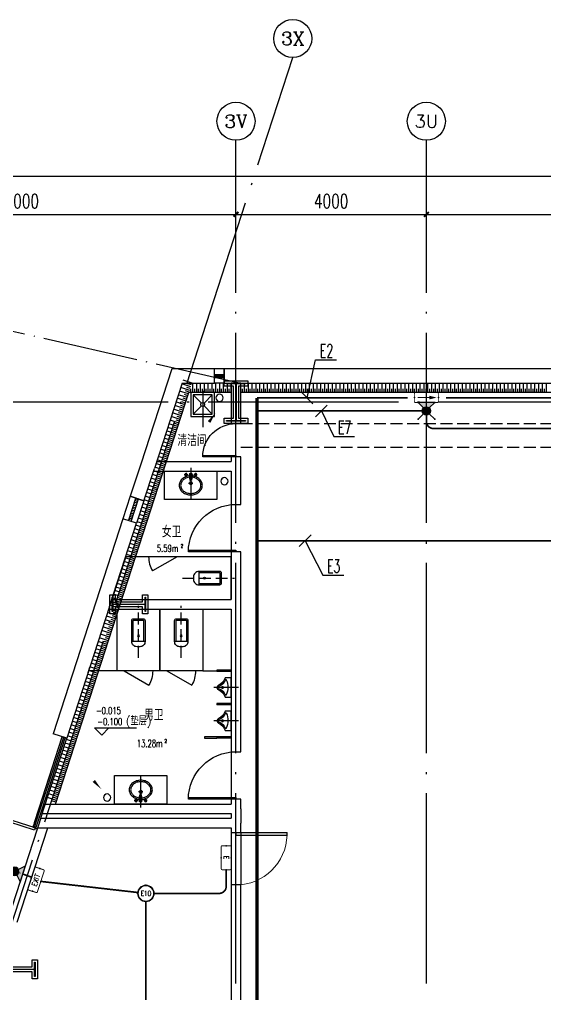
# Model space of a CAD drawing. Extents: x -1396510 to 1250330, y -1892470 to 1623980.
# Drawn here: x 348817 to 359849, y -1300507 to -1280030 of the extents above; entities that cross this region are included whole.
import ezdxf
from ezdxf.enums import TextEntityAlignment as Align

# ---------------------------------------------------------------- set-up
doc = ezdxf.new("R2010")
doc.units = 0
doc.header["$LTSCALE"] = 1000
doc.header["$MEASUREMENT"] = 0
for name, pattern in [('10平面$1$DOTE', [2.42, 2, -0.2, 0.02, -0.2]), ('DASH', [0.35, 0.25, -0.1]), ('DOTE', [2.42, 2, -0.2, 0.02, -0.2])]:
    doc.linetypes.add(name, pattern=pattern)
doc.layers.get('Defpoints').update_dxf_attribs({"color": 210})
for name, color, linetype in [('10平面$1$A-AXIS-DOTE', 14, '10平面$1$DOTE'), ('99平面图例外参$0$A-HATCH-2', 251, 'Continuous'), ('A-AXIS-D', 1, 'Continuous'), ('A-AXIS-DOTE', 14, 'DOTE'), ('A-HATCH-2', 251, 'Continuous'), ('A-LIN-V', 9, 'Continuous'), ('A-WC', 223, 'Continuous'), ('A-WINDOW', 140, 'Continuous'), ('A-彩色打印层', 12, 'Continuous'), ('A-防火门窗', 1, 'Continuous'), ('AS-COLN', 6, 'Continuous'), ('AS-WALL', 40, 'Continuous'), ('DIM-照明', 3, 'Continuous'), ('DIM_SYMB', 3, 'Continuous'), ('EQUIP-应急', 3, 'Continuous'), ('EQUIP-照明', 3, 'Continuous'), ('WIRE-照明', 1, 'Continuous'), ('建-墙-幕', 4, 'Continuous'), ('建-房间', 7, 'Continuous'), ('建-标高', 3, 'Continuous'), ('建-门', 4, 'Continuous')]:
    doc.layers.add(name, color=color, linetype=linetype)
doc.layers.add('A-云线2', color=3, linetype='Continuous', plot=False)
doc.styles.add('_TCH_AXIS', font='COMPLEX', dxfattribs={"bigfont": 'GBCBIG'})
doc.styles.add('_TCH_DIM_T3', font='SIMPLEX', dxfattribs={"width": 0.705882, "bigfont": 'GBCBIG'})
doc.styles.add('_TCH_SPACE', font='SIMPLEX', dxfattribs={"height": 5, "bigfont": 'GBCBIG'})
doc.styles.add('_TEL_DIM', font='SIMPLEX', dxfattribs={"width": 0.8, "height": 3.5, "bigfont": 'HZTXT'})
doc.styles.add('A-STANDARD', font='SIMPLEX', dxfattribs={"bigfont": 'GBCBIG'})
doc.dimstyles.new('_TCH_ARCH&&100', dxfattribs={"dimtxt": 297.5, "dimasz": 100, "dimexe": 100, "dimexo": 100, "dimgap": 126.25, "dimtad": 1, "dimdec": 0, "dimzin": 0, "dimdsep": 46, "dimtxsty": '_TCH_DIM_T3', "dimblk": 'ARCHTICK', "dimcen": 0.09, "dimclrt": 7, "dimazin": 2, "dimtfac": 1, "dimtdec": 0, "dimtix": 1, "dimtmove": 2, "dimatfit": 3, "dimfxl": 0, "dimtolj": 1, "dimtzin": 0, "dimarcsym": 0})

# ---------------------------------------------------------------- blocks, each defined once
blk = doc.blocks.new('厕卫')
at = {"layer": 'A-AXIS-DOTE', "color": 0, "linetype": 'DASH'}
blk.add_line((50, -823), (50, 272), dxfattribs=at)
at = {"layer": 'A-WC', "color": 0}
for p, q in [((-60, -40), (-60, -470)), ((150, -30), (-50, -30)), ((160, -470), (160, -40)), ((190, -470), (-90, -470)), ((350, -1097), (-170, -1397))]:
    blk.add_line(p, q, dxfattribs=at)
blk.add_lwpolyline([(-400, 203), (-400, -1097), (500, -1097), (500, 203)], close=True, dxfattribs=at)
blk.add_lwpolyline([(190, -40, 0.414214), (150, 0), (-50, 0, 0.414214), (-90, -40), (-90, -480, 0.414214), (20, -590), (80, -590, 0.414214), (190, -480)], format="xyb", close=True, dxfattribs=at)
blk.add_circle((50, -359), 20, dxfattribs=at)
for centre, radius, start, end in [((-50, -40), 10, 90, 180), ((150, -40), 10, 0, 90), ((350, -1097), 600, 180, 209.9999)]:
    blk.add_arc(centre, radius, start, end, dxfattribs=at)
for p in [(50, 0), (50, -359)]:
    blk.add_point(p, dxfattribs=at)
blk = doc.blocks.new('A$C34D37DA4')
at = {"color": 0, "ltscale": 0.5}
for points in [[(-250, -108), (250, -108), (250, 392), (-250, 392)], [(-200, -58), (200, -58), (200, 342), (-200, 342)]]:
    blk.add_lwpolyline(points, close=True, dxfattribs=at)
for points in [[(-200, 342), (-28, 171)], [(28, 171), (200, 342)], [(-200, -58), (-28, 114)], [(28, 114), (200, -58)]]:
    blk.add_lwpolyline(points, dxfattribs=at)
blk.add_circle((0, 142), 40, dxfattribs=at)
at = {"layer": 'A-AXIS-DOTE', "color": 0}
blk.add_lwpolyline([(0, 427), (0, -333)], dxfattribs=at)
blk = doc.blocks.new('4324324')
at = {"layer": 'A-HATCH-2', "color": 8, "linetype": 'DASH'}
for p, q in [((-294754, 620270), (-135554, 620270)), ((-294754, 619770), (-135554, 619770))]:
    blk.add_line(p, q, dxfattribs=at)
blk = doc.blocks.new('w42343243')
at = {"layer": 'A-HATCH-2', "color": 8}
blk.add_lwpolyline([(-165104, 621070), (-164604, 621070), (-164604, 620958), (-164800, 620958), (-164800, 620282), (-164604, 620282), (-164604, 620170), (-165104, 620170), (-165104, 620282), (-164908, 620282), (-164908, 620958), (-165104, 620958)], close=True, dxfattribs=at)
at = {"layer": 'AS-COLN', "color": 3}
blk.add_lwpolyline([(-165054, 621020), (-164654, 621020), (-164654, 621008), (-164850, 621008), (-164850, 620232), (-164654, 620232), (-164654, 620220), (-165054, 620220), (-165054, 620232), (-164858, 620232), (-164858, 621008), (-165054, 621008)], close=True, dxfattribs=at)
blk = doc.blocks.new('nt66')
at = {"layer": 'A-HATCH-2', "color": 8}
blk.add_lwpolyline([(-195840, 766870), (-195440, 766870), (-195440, 766758), (-195586, 766758), (-195586, 766182), (-195440, 766182), (-195440, 766070), (-195840, 766070), (-195840, 766182), (-195694, 766182), (-195694, 766758), (-195840, 766758)], close=True, dxfattribs=at)
at = {"layer": 'AS-COLN'}
blk.add_lwpolyline([(-195790, 766820), (-195490, 766820), (-195490, 766808), (-195636, 766808), (-195636, 766132), (-195490, 766132), (-195490, 766120), (-195790, 766120), (-195790, 766132), (-195644, 766132), (-195644, 766808), (-195790, 766808)], close=True, dxfattribs=at)
blk = doc.blocks.new('42343')
at = {"rotation": 270}
for p in [(-1063574, 420830), (-1065894, 413156)]:
    blk.add_blockref('nt66', p, dxfattribs=at)
at = {"layer": 'A-WINDOW'}
blk.add_blockref('w42343243', (-130000, 100), dxfattribs=at)
blk = doc.blocks.new('$lvtry$00000224')
at = {"color": 0}
for p, q in [((-363, 0), (-363, -300)), ((-338, 0), (-363, 0)), ((-338, 0), (-338, -300)), ((337, 0), (337, -300)), ((362, 0), (337, 0)), ((362, 0), (362, -300)), ((-338, -300), (-363, -300)), ((362, -300), (337, -300))]:
    blk.add_line(p, q, dxfattribs=at)
at = {"color": 0, "elevation": 0}
blk.add_lwpolyline([(-205, -131), (-205, 0), (205, 0), (205, -131, 0.268068), (51, -263, -0.317765), (0, -300, -0.317765), (-51, -263, 0.268068)], format="xyb", close=True, dxfattribs=at)
at = {"color": 0}
blk.add_circle((0, -182, 0), 20, dxfattribs=at)
for centre, radius, start, end in [((-152, -115, 0), 10, 114.1084, 248.1394), ((5, -466, 0), 395, 66.6675, 114.1084), ((-243, -341, 0), 233, 19.2639, 68.1394), ((243, -341, 0), 233, 110.4941, 160.7361), ((158, -113, 0), 10, 290.4941, 66.6675), ((0, -256, 0), 24, 199.2639, 269.4998), ((0, -256, 0), 24, 270.5002, 340.7361)]:
    blk.add_arc(centre, radius, start, end, dxfattribs=at)
blk.add_point((0, -182, 0), dxfattribs=at)
at = {"layer": 'A-AXIS-DOTE', "color": 0}
blk.add_lwpolyline([(0, 153), (0, -367)], dxfattribs=at)
blk = doc.blocks.new('小便器')
at = {"layer": 'A-WC', "color": 8, "xscale": -1, "rotation": 89.99999999999999}
blk.add_blockref('$lvtry$00000224', (2044606, 1695654), dxfattribs=at)
blk = doc.blocks.new('45345')
at = {"layer": 'A-WC'}
h = blk.add_hatch(dxfattribs=at)
h.set_pattern_fill('ANSI31', color=0, scale=10)
h.set_pattern_definition([(30, (40598742844.535, 3385776346.45), (-7.9375, 13.74815), [])])
edge = h.paths.add_edge_path()
edge.add_arc((40598742441.347763, 3385774511.717568), 50, 0, 360)
at = {"layer": 'A-WC', "color": 0}
blk.add_circle((40598742441.347763, 3385774511.717568), 50, dxfattribs=at)
blk = doc.blocks.new('343243')
at = {"layer": '10平面$1$A-AXIS-DOTE', "color": 0}
blk.add_lwpolyline([(-137039, 783550), (-137039, 784210)], dxfattribs=at)
at = {"layer": 'A-WC', "color": 0}
for p, q in [((-137039, 783830), (-137039, 783920)), ((-137176, 783694), (-137103, 783694)), ((-137139, 783657), (-137139, 783731)), ((-137084, 783875), (-136994, 783875)), ((-137071, 783707), (-137056, 783814)), ((-137064, 783668), (-137071, 783707)), ((-137064, 783668), (-137056, 783814)), ((-137063, 783687), (-137015, 783687)), ((-137056, 783814), (-137022, 783814)), ((-137056, 783804), (-137022, 783804)), ((-137014, 783668), (-137022, 783814)), ((-137008, 783707), (-137022, 783814)), ((-137014, 783668), (-137008, 783707)), ((-136976, 783694), (-136903, 783694)), ((-136939, 783657), (-136939, 783731)), ((-137064, 783668), (-137014, 783668))]:
    blk.add_line(p, q, dxfattribs=at)
for points in [[(-137069, 783721, -0.055034), (-137132, 783735, -0.088849), (-137208, 783776, -0.104988), (-137263, 783843, -0.12017), (-137282, 783920, -0.12017), (-137263, 783997, -0.104988), (-137208, 784064, -0.088849), (-137132, 784105, -0.080052), (-137039, 784120, -0.080052)], [(-137065, 783751, -0.056066), (-137123, 783763, -0.088849), (-137190, 783800, -0.104988), (-137237, 783857, -0.12017), (-137252, 783920, -0.12017), (-137237, 783983, -0.104988), (-137190, 784040, -0.088849), (-137123, 784077, -0.080052), (-137039, 784090, -0.080052)], [(-137039, 784120, -0.080052), (-136946, 784105, -0.088849), (-136870, 784064, -0.104988), (-136815, 783997, -0.12017), (-136796, 783920, -0.12017), (-136815, 783843, -0.104988), (-136870, 783776, -0.088849), (-136946, 783735, -0.055034), (-137010, 783721, -0.080052)], [(-137039, 784090, -0.080052), (-136956, 784077, -0.088849), (-136889, 784040, -0.104988), (-136842, 783983, -0.12017), (-136826, 783920, -0.12017), (-136842, 783857, -0.104988), (-136889, 783800, -0.088849), (-136956, 783763, -0.056066), (-137014, 783751, -0.080052)]]:
    blk.add_lwpolyline(points, format="xyb", dxfattribs=at)
for centre, radius in [((-137039, 783875), 30), ((-137039, 783875), 20), ((-137139, 783694), 25), ((-137139, 783694), 15), ((-136939, 783694), 25), ((-136939, 783694), 15)]:
    blk.add_circle(centre, radius, dxfattribs=at)
for centre, start, end in [((-137040, 783695), 80.5252, 279.4748), ((-137038, 783695), 260.5252, 99.4748)]:
    blk.add_arc(centre, 7.19, start, end, dxfattribs=at)
blk = doc.blocks.new('_ArchTick')
at = {"color": 0, "linetype": 'ByBlock', "const_width": 0.4}
blk.add_lwpolyline([(-0.5, -0.5), (0.5, 0.5)], dxfattribs=at)
blk = doc.blocks.new('*D5834')
at = {"layer": 'A-AXIS-D', "color": 0, "lineweight": -2, "transparency": 16777216}
for p, q in [((9000, 3190), (9000, 4048)), ((9000, 3948), (18000, 3948)), ((18000, 3190), (18000, 4048))]:
    blk.add_line(p, q, dxfattribs=at)
at = {"layer": 'Defpoints', "color": 0, "transparency": 16777216}
for p in [(18000, 3948), (9000, 3090), (18000, 3090)]:
    blk.add_point(p, dxfattribs=at)
at = {"layer": 'A-AXIS-D', "color": 0, "lineweight": -2, "transparency": 16777216, "xscale": 100, "yscale": 100, "zscale": 100, "rotation": 180}
blk.add_blockref('_ArchTick', (9000, 3948), dxfattribs=at)
at = {"layer": 'A-AXIS-D', "color": 0, "lineweight": -2, "transparency": 16777216, "xscale": 100, "yscale": 100, "zscale": 100}
blk.add_blockref('_ArchTick', (18000, 3948), dxfattribs=at)
at = {"layer": 'A-AXIS-D', "color": 7, "transparency": 16777216, "insert": (13500, 4223), "char_height": 297.5, "attachment_point": 5, "style": '_TCH_DIM_T3'}
blk.add_mtext('\\A1;9000', dxfattribs=at)
blk = doc.blocks.new('*D5835')
at = {"layer": 'A-AXIS-D', "color": 0, "lineweight": -2, "transparency": 16777216}
for p, q in [((18000, 3190), (18000, 4048)), ((18000, 3948), (22000, 3948)), ((22000, 3190), (22000, 4048))]:
    blk.add_line(p, q, dxfattribs=at)
at = {"layer": 'Defpoints', "color": 0, "transparency": 16777216}
for p in [(22000, 3948), (18000, 3090), (22000, 3090)]:
    blk.add_point(p, dxfattribs=at)
at = {"layer": 'A-AXIS-D', "color": 0, "lineweight": -2, "transparency": 16777216, "xscale": 100, "yscale": 100, "zscale": 100, "rotation": 180}
blk.add_blockref('_ArchTick', (18000, 3948), dxfattribs=at)
at = {"layer": 'A-AXIS-D', "color": 0, "lineweight": -2, "transparency": 16777216, "xscale": 100, "yscale": 100, "zscale": 100}
blk.add_blockref('_ArchTick', (22000, 3948), dxfattribs=at)
at = {"layer": 'A-AXIS-D', "color": 7, "transparency": 16777216, "insert": (20000, 4223), "char_height": 297.5, "attachment_point": 5, "style": '_TCH_DIM_T3'}
blk.add_mtext('\\A1;4000', dxfattribs=at)
blk = doc.blocks.new('*D5836')
at = {"layer": 'A-AXIS-D', "color": 0, "lineweight": -2, "transparency": 16777216}
for p, q in [((22000, 3190), (22000, 4048)), ((22000, 3948), (31000, 3948)), ((31000, 3190), (31000, 4048))]:
    blk.add_line(p, q, dxfattribs=at)
at = {"layer": 'Defpoints', "color": 0, "transparency": 16777216}
for p in [(31000, 3948), (22000, 3090), (31000, 3090)]:
    blk.add_point(p, dxfattribs=at)
at = {"layer": 'A-AXIS-D', "color": 0, "lineweight": -2, "transparency": 16777216, "xscale": 100, "yscale": 100, "zscale": 100, "rotation": 180}
blk.add_blockref('_ArchTick', (22000, 3948), dxfattribs=at)
at = {"layer": 'A-AXIS-D', "color": 0, "lineweight": -2, "transparency": 16777216, "xscale": 100, "yscale": 100, "zscale": 100}
blk.add_blockref('_ArchTick', (31000, 3948), dxfattribs=at)
at = {"layer": 'A-AXIS-D', "color": 7, "transparency": 16777216, "insert": (26500, 4223), "char_height": 297.5, "attachment_point": 5, "style": '_TCH_DIM_T3'}
blk.add_mtext('\\A1;9000', dxfattribs=at)
blk = doc.blocks.new('*D5855')
at = {"layer": 'A-AXIS-D', "color": 0, "lineweight": -2, "transparency": 16777216}
for p, q in [((-900, 3290), (-900, 4848)), ((-900, 4748), (184800, 4748)), ((184800, 3290), (184800, 4848))]:
    blk.add_line(p, q, dxfattribs=at)
at = {"layer": 'Defpoints', "color": 0, "transparency": 16777216}
for p in [(184800, 4748), (-900, 3190), (184800, 3190)]:
    blk.add_point(p, dxfattribs=at)
at = {"layer": 'A-AXIS-D', "color": 0, "lineweight": -2, "transparency": 16777216, "xscale": 100, "yscale": 100, "zscale": 100, "rotation": 180}
blk.add_blockref('_ArchTick', (-900, 4748), dxfattribs=at)
at = {"layer": 'A-AXIS-D', "color": 0, "lineweight": -2, "transparency": 16777216, "xscale": 100, "yscale": 100, "zscale": 100}
blk.add_blockref('_ArchTick', (184800, 4748), dxfattribs=at)
at = {"layer": 'A-AXIS-D', "color": 7, "transparency": 16777216, "insert": (91950, 5023), "char_height": 297.5, "attachment_point": 5, "style": '_TCH_DIM_T3'}
blk.add_mtext('\\A1;185700', dxfattribs=at)
blk = doc.blocks.new('*U25')
at = {"color": 0}
blk.add_lwpolyline([(500, 0), (500, 1000), (460, 1000), (460, 0)], close=True, dxfattribs=at)
blk.add_arc((500, 0), 1000, 90, 180, dxfattribs=at)
blk = doc.blocks.new('*U24')
at = {"color": 0, "xscale": 0.001, "yscale": 0.001, "zscale": 0.001}
blk.add_blockref('*U25', (0, 0), dxfattribs=at)
blk = doc.blocks.new('*U52')
at = {"color": 0}
for p, q in [((-250, 150), (250, 150)), ((250, 30), (-250, 30)), ((-250, -30), (-190, 30)), ((-190, -30), (-130, 30)), ((-130, -30), (-70, 30)), ((-70, -30), (-10, 30)), ((-10, -30), (50, 30)), ((50, -30), (110, 30)), ((110, -30), (170, 30)), ((170, -30), (230, 30)), ((250, -30), (-250, -30)), ((-250, -150), (250, -150))]:
    blk.add_line(p, q, dxfattribs=at)
for points in [[(-250, -150), (-250, 150)], [(250, -150), (250, 150)]]:
    blk.add_lwpolyline(points, dxfattribs=at)
blk = doc.blocks.new('*U51')
at = {"color": 0, "xscale": 0.001999999996058992, "yscale": 0.003333333333333334, "zscale": 0.001999999996058992}
blk.add_blockref('*U52', (0, 0), dxfattribs=at)
blk = doc.blocks.new('99平面图例外参$0$$LinePat$填挖边坡')
at = {"color": 0}
for p, q in [((0, 0), (0, -1500)), ((300, 0), (300, -600))]:
    blk.add_line(p, q, dxfattribs=at)
at = {"layer": 'Defpoints', "color": 0}
blk.add_point((600, 0), dxfattribs=at)
blk = doc.blocks.new('10平面$0$$DorLib2D$00000002')
for p, q in [((-0.5, 0), (-0.5, 0.4875)), ((-0.475, 0.4875), (-0.5, 0.4875)), ((-0.475, 0), (-0.475, 0.4875)), ((0.475, 0), (0.475, 0.4875)), ((0.475, 0.4875), (0.5, 0.4875)), ((0.5, 0), (0.5, 0.4875)), ((-0.5, 0), (-0.475, 0)), ((0.5, 0), (0.475, 0))]:
    blk.add_line(p, q)
at = {"lineweight": 13}
for centre, start, end in [((-0.4875, 0), 0, 88.53072), ((0.4875, 0), 91.46928, 180)]:
    blk.add_arc(centre, 0.4875, start, end, dxfattribs=at)
blk = doc.blocks.new('$DorLib2D$00000001')
for p, q in [((0.45, 0.975), (0.5, 0.975)), ((0.45, 0), (0.45, 0.975)), ((0.5, 0), (0.5, 0.975)), ((0.5, 0), (0.45, 0))]:
    blk.add_line(p, q)
at = {"lineweight": 13}
blk.add_arc((0.475, 0), 0.975, 91.4693, 180, dxfattribs=at)
blk = doc.blocks.new('$equip_U$00000208(EQ-138-沈勤辉)')
blk.add_hatch(color=256).paths.add_polyline_path([(0.215, 0.372), (0.503, 0.3), (0.215, 0.228)])
at = {"color": 7, "lineweight": 0}
blk.add_line((-0.503, 0.3), (0.215, 0.3), dxfattribs=at)
at = {"lineweight": 0, "const_width": 0.0571}
blk.add_lwpolyline([(-0.658, 0), (0.658, 0, 0.414214), (0.72, 0.062), (0.72, 0.538, 0.414213), (0.658, 0.6), (-0.658, 0.6, 0.414214), (-0.72, 0.538, 0), (-0.72, 0.062, 0.414245), (-0.658, 0, 18481.445439)], format="xyb", dxfattribs=at)
blk.add_lwpolyline([(0.215, 0.372), (0.503, 0.3), (0.215, 0.228), (0.215, 0.372)], dxfattribs=at)
for p in [(0, 0.6), (-0.72, 0.3), (0, 0), (0.72, 0.3)]:
    blk.add_point(p)
at = {"color": 7, "style": '_TEL_DIM', "flags": 1}
for tag in ['A', 'REMARK']:
    blk.add_attdef(tag, text='', height=0.00002, dxfattribs=at).set_placement((0, 0), align=Align.MIDDLE_CENTER)
blk = doc.blocks.new('$equip$00003158')
blk.add_hatch(color=256).paths.add_polyline_path([(0, 0.75, 1), (0, 0.25, 1)])
h = blk.add_hatch(color=256)
h.dxf.hatch_style = 1
h.paths.add_polyline_path([(0, 0.25, -0.198912), (-0.177, 0.323), (-0.5, 0), (0.5, 0), (0.177, 0.323, -0.198912)])
for p, q in [((-0.5, 1), (-0.177, 0.677)), ((0.177, 0.677), (0.5, 1)), ((-0.5, 0), (-0.177, 0.323)), ((-0.5, 0), (0.5, 0)), ((0.177, 0.323), (0.5, 0))]:
    blk.add_line(p, q)
blk.add_circle((0, 0.5), 0.25)
for p in [(-0.5, 1), (0.5, 1), (-0.5, 0), (0, 0), (0.5, 0)]:
    blk.add_point(p)
at = {"color": 7, "style": '_TEL_DIM', "flags": 1}
for tag in ['A', 'REMARK']:
    blk.add_attdef(tag, text='', height=0.00002, dxfattribs=at).set_placement((0, 0), align=Align.MIDDLE_CENTER)
blk = doc.blocks.new('$equip_U$00000202(DESKTOP-H88E2E2)')
at = {"color": 7, "lineweight": 0}
for p, q in [((-0.074, -0.15), (0.074, -0.15)), ((-0.074, -0.45), (-0.074, -0.15))]:
    blk.add_line(p, q, dxfattribs=at)
at = {"lineweight": 0, "const_width": 0.0571}
blk.add_lwpolyline([(-0.658, -0.6), (0.658, -0.6, 0.414214), (0.72, -0.538), (0.72, -0.062, 0.414213), (0.658, 0), (-0.658, 0, 0.414214), (-0.72, -0.062, 0), (-0.72, -0.538, 0.414245), (-0.658, -0.6, 18481.445439)], format="xyb", dxfattribs=at)
at = {"color": 7, "lineweight": 0}
for points in [[(-0.074, -0.293), (0.017, -0.293)], [(-0.074, -0.45), (0.074, -0.45)]]:
    blk.add_lwpolyline(points, dxfattribs=at)
for p in [(0, 0), (-0.72, -0.3), (0.72, -0.3), (0, -0.6)]:
    blk.add_point(p)
at = {"color": 7, "style": '_TEL_DIM', "flags": 1}
for tag in ['A', 'REMARK']:
    blk.add_attdef(tag, text='', height=0.00002, dxfattribs=at).set_placement((0, 0), align=Align.MIDDLE_CENTER)
blk = doc.blocks.new('$equip_U$00000203(DESKTOP-H88E2E2)')
at = {"color": 7, "lineweight": 0}
for p, q in [((-0.348, -0.15), (-0.2, -0.15)), ((-0.348, -0.45), (-0.348, -0.15)), ((-0.348, -0.293), (-0.257, -0.293)), ((-0.348, -0.45), (-0.2, -0.45)), ((-0.131, -0.15), (0.029, -0.45)), ((-0.131, -0.45), (0.029, -0.15)), ((0.097, -0.45), (0.097, -0.15)), ((0.188, -0.15), (0.348, -0.15)), ((0.269, -0.15), (0.269, -0.45))]:
    blk.add_line(p, q, dxfattribs=at)
at = {"lineweight": 0, "const_width": 0.0571}
blk.add_lwpolyline([(-0.658, -0.6), (0.658, -0.6, 0.414214), (0.72, -0.538), (0.72, -0.062, 0.414213), (0.658, 0), (-0.658, 0, 0.414214), (-0.72, -0.062, 0), (-0.72, -0.538, 0.414245), (-0.658, -0.6, 18481.445439)], format="xyb", dxfattribs=at)
for p in [(0, 0), (-0.72, -0.3), (0.72, -0.3), (0, -0.6)]:
    blk.add_point(p)
at = {"color": 7, "style": '_TEL_DIM', "flags": 1}
for tag in ['A', 'REMARK']:
    blk.add_attdef(tag, text='', height=0.00002, dxfattribs=at).set_placement((0, 0), align=Align.MIDDLE_CENTER)
blk = doc.blocks.new('$equip_U$00000232(DESKTOP-H88E2E2)')
at = {"color": 7, "lineweight": 0}
for p, q in [((-0.274, 0.15), (-0.126, 0.15)), ((-0.274, -0.15), (-0.274, 0.15)), ((-0.274, 0.007), (-0.183, 0.007)), ((-0.057, 0.093), (-0.034, 0.107)), ((-0.034, 0.107), (0, 0.15)), ((0, 0.15), (0, -0.15)), ((0.137, 0.093), (0.126, 0.021)), ((0.126, 0.021), (0.126, -0.021)), ((0.16, 0.136), (0.137, 0.093)), ((0.194, 0.15), (0.16, 0.136)), ((0.194, 0.15), (0.194, 0.15)), ((0.217, 0.15), (0.194, 0.15)), ((0.251, 0.136), (0.217, 0.15)), ((0.274, 0.093), (0.251, 0.136)), ((0.286, 0.021), (0.274, 0.093)), ((0.286, -0.021), (0.286, 0.021)), ((-0.274, -0.15), (-0.126, -0.15)), ((0.126, -0.021), (0.137, -0.093)), ((0.137, -0.093), (0.16, -0.136)), ((0.16, -0.136), (0.194, -0.15)), ((0.194, -0.15), (0.217, -0.15)), ((0.217, -0.15), (0.251, -0.136)), ((0.251, -0.136), (0.274, -0.093)), ((0.274, -0.093), (0.286, -0.021))]:
    blk.add_line(p, q, dxfattribs=at)
at = {"lineweight": 0}
for radius in [0.5, 0.46]:
    blk.add_circle((0, 0), radius, dxfattribs=at)
for p in [(-0.5, 0), (0, 0.5), (0.5, 0), (0, -0.5)]:
    blk.add_point(p)
at = {"color": 7, "style": '_TEL_DIM', "flags": 1}
for tag in ['A', 'REMARK']:
    blk.add_attdef(tag, text='', height=0.00002, dxfattribs=at).set_placement((0, 0), align=Align.MIDDLE_CENTER)
blk = doc.blocks.new('世赫3#厂房一层0821')
at = {"layer": 'A-AXIS-D'}
for centre in [(19193, 7644.4), (18000, 5904), (22000, 5904)]:
    blk.add_circle(centre, 400, dxfattribs=at)
at = {"layer": 'A-AXIS-DOTE', "color": 8, "ltscale": 2}
for p, q in [((18000, -79980), (18000, 5504)), ((22000, -79980), (22000, 5500)), ((190814.2, 0), (-5155.8, 0))]:
    blk.add_line(p, q, dxfattribs=at)
at = {"layer": 'A-AXIS-DOTE', "color": 8}
blk.add_line((4525.1, 3490.1), (18100, 400), dxfattribs=at)
at = {"layer": 'A-AXIS-DOTE', "color": 8, "linetype": 'DASH'}
blk.add_line((16874.1, -3700), (17969.1, -3700), dxfattribs=at)
at = {"layer": 'A-AXIS-DOTE', "color": 8, "ltscale": 2}
blk.add_lwpolyline([(-2450.9, -59462.8), (19193, 7244.4)], dxfattribs=at)
at = {"layer": 'A-LIN-V'}
for p, q in [((14205.9, -8450), (17012.5, 200.1)), ((17900, 200.1), (17012.5, 200.1)), ((30946, 200.1), (18100, 200.1))]:
    blk.add_line(p, q, dxfattribs=at)
at = {"layer": 'A-WC', "color": 8}
for p, q in [((16764.2, -3250), (16244.6, -3550)), ((17227.6, -3839.8), (17227.6, -3560.2)), ((17657.2, -3590.2), (17227.6, -3590.2)), ((17667.2, -3799.8), (17667.2, -3600.2)), ((17227.6, -3809.8), (17657.2, -3809.8)), ((17600, -7037.5), (17336.2, -7037.5)), ((17336.2, -7037.5), (17336.2, -7047.5)), ((17336.2, -7047.5), (17336.2, -7057.5)), ((17336.2, -7057.5), (17336.2, -7062.5)), ((17336.2, -7062.5), (17600, -7062.5))]:
    blk.add_line(p, q, dxfattribs=at)
at = {"layer": 'A-WC'}
for p, q in [((15536.2, -5650), (14904.2, -5650)), ((17300, -5650), (17900, -5650))]:
    blk.add_line(p, q, dxfattribs=at)
at = {"layer": 'A-WC', "color": 8}
for points in [[(16500, -1450), (17600, -1450), (17600, -2050), (16500, -2050), (16500, -1450)], [(16550, -8450), (15450, -8450), (15450, -7850), (16550, -7850), (16550, -8450)]]:
    blk.add_lwpolyline(points, dxfattribs=at)
blk.add_lwpolyline([(17900, -3250), (15682.9, -3250), (15390.9, -4150), (17900, -4150)], close=True, dxfattribs=at)
blk.add_lwpolyline([(17657.2, -3839.8, 0.4142136), (17697.2, -3799.8), (17697.2, -3600.2, 0.4142136), (17657.2, -3560.2), (17217.6, -3560.2, 0.4142136), (17107.6, -3670.2), (17107.6, -3729.8, 0.4142136), (17217.6, -3839.8)], format="xyb", close=True, dxfattribs=at)
blk.add_circle((17338.6, -3700), 20, dxfattribs=at)
at = {"layer": 'A-WC'}
blk.add_arc((16764.2, -3250), 600, 180, 209.99988, dxfattribs=at)
at = {"layer": 'A-WC', "color": 8}
for centre, start, end in [((17657.2, -3600.2), 0, 90), ((17657.2, -3799.8), 270, 0)]:
    blk.add_arc(centre, 10, start, end, dxfattribs=at)
for p in [(17338.6, -3700), (17697.2, -3700)]:
    blk.add_point(p, dxfattribs=at)
at = {"layer": 'A-彩色打印层'}
for p, q in [((14894, -5681.3), (14930.5, -5568.8)), ((13210, -10871.5), (13827.2, -8969.1)), ((13400.2, -10933.2), (14043.7, -8950))]:
    blk.add_line(p, q, dxfattribs=at)
at = {"layer": 'A-防火门窗'}
for p, q in [((17900, -9050), (17900, -10150)), ((18100, -9050), (18100, -10150))]:
    blk.add_line(p, q, dxfattribs=at)
at = {"layer": 'AS-WALL'}
for p, q in [((16649.1, 700.1), (15999, -1303.7)), ((17550, 700.1), (16649.1, 700.1)), ((17550, 400.1), (17550, 700.1)), ((31700, 700.1), (17750, 700.1)), ((17750, 700.1), (17750, 400.1)), ((16867.2, 400.1), (16284.3, -1396.3)), ((16867.2, 400.1), (17550, 400.1)), ((17750, 400.1), (31400, 400.1)), ((17900, 400), (17900, -450)), ((18100, 400), (17900, 400)), ((18100, -450), (18100, 400)), ((17900, -450), (18100, -450)), ((18100, -1150), (17900, -1150)), ((17900, -1150), (17900, -1250)), ((18100, -1350), (18100, -1150)), ((15999, -1303.7), (15779.6, -1980)), ((16064.9, -2072.6), (16284.3, -1396.3)), ((16331.8, -1250), (17900, -1250)), ((18100, -2150), (18100, -1350)), ((16266.9, -1450), (17900, -1450)), ((17900, -1450), (17900, -2150)), ((15779.6, -1980), (16064.9, -2072.6)), ((17900, -2150), (18100, -2150)), ((15625.2, -2455.6), (15058, -4203.7)), ((15910.6, -2548.1), (15625.2, -2455.6)), ((15343.4, -4296.3), (15910.6, -2548.1)), ((18100, -3150), (17900, -3150)), ((17900, -3150), (17900, -4150)), ((18100, -4250), (18100, -3150)), ((15058, -4203.7), (14159.3, -6973.7)), ((15343.4, -4296.3), (14444.6, -7066.3)), ((15390.9, -4150), (17900, -4150)), ((18100, -7350), (18100, -4250)), ((15326, -4350), (17900, -4350)), ((17900, -4350), (17900, -7350)), ((14444.6, -7066.3), (14159.3, -6973.7)), ((17900, -7350), (18100, -7350)), ((18100, -8350), (17900, -8350)), ((17900, -8350), (17900, -8450)), ((18100, -8550), (18100, -8350)), ((13995.7, -8450), (17900, -8450)), ((18100, -8550), (18100, -8850)), ((13898.3, -8750), (17900, -8750)), ((13930.8, -8650), (17900, -8650)), ((17900, -8650), (17900, -8750)), ((13833.4, -8950), (17900, -8950)), ((17900, -8950), (17900, -9050)), ((18100, -9050), (18100, -8850)), ((17900, -9050), (18100, -9050)), ((17900, -10150), (17900, -33400)), ((18100, -10150), (17900, -10150)), ((18100, -33400), (18100, -10150))]:
    blk.add_line(p, q, dxfattribs=at)
at = {"layer": 'DIM_SYMB', "color": 8}
for points in [[(17273.2, -656.4, 0, 0, 0), (17570, -220, 0, 64, 0), (17435, -418.4, 0, 0, 0)], [(14654.2, -7580, 0, 0, 0), (15174.2, -8140, 0, 64, 0), (15010.9, -7964.1, 0, 0, 0)]]:
    blk.add_lwpolyline(points, format="xyseb", dxfattribs=at)
at = {"layer": '建-墙-幕'}
for p, q in [((13863.1, -8534.6), (14349.5, -7035.4)), ((13894.8, -8544.9), (14381.2, -7045.7)), ((13926.5, -8555.1), (14412.9, -7056)), ((13958.2, -8565.4), (14444.6, -7066.3)), ((14349.5, -7035.4), (14444.6, -7066.3)), ((13765.8, -8834.6), (13863.1, -8534.6)), ((13797.5, -8844.9), (13894.8, -8544.9)), ((13829.2, -8855.1), (13926.5, -8555.1)), ((13860.9, -8865.4), (13958.2, -8565.4)), ((13765.8, -8834.6), (13732.3, -8937.8)), ((13732.3, -8937.8), (13827.4, -8968.7)), ((13764, -8948.1), (13797.5, -8844.9)), ((13795.7, -8958.4), (13829.2, -8855.1)), ((13827.4, -8968.7), (13860.9, -8865.4))]:
    blk.add_line(p, q, dxfattribs=at)
at = {"layer": '建-标高', "color": 8}
for p, q in [((15177.8, -7000), (15027.8, -6850)), ((15027.8, -6850), (15907.8, -6850)), ((15177.8, -7000), (15327.8, -6850))]:
    blk.add_line(p, q, dxfattribs=at)
at = {"layer": '建-门'}
for p, q in [((17900, -2150), (17900, -3150)), ((17900, -7350), (17900, -8350))]:
    blk.add_line(p, q, dxfattribs=at)
at = {"color": 8, "xscale": -1}
for p in [(16000, -4552.8), (16900, -4552.8)]:
    blk.add_blockref('厕卫', p, dxfattribs=at)
at = {"color": 8, "rotation": 180.0000000000122}
for p in [(2062506.1, 1689653.6), (2062506.1, 1688953.6)]:
    blk.add_blockref('小便器', p, dxfattribs=at)
at = {"layer": '99平面图例外参$0$A-HATCH-2', "color": 203, "yscale": 0.1333333333333333, "zscale": 0.1333333333333333}
for p, xscale, rotation in [((17077.4, 400.1), 0.1336816803580045, 252.0237134181385), ((17003.2, 171.2), 0.1336816803580045, 252.0237134181385), ((17027.9, 247.5), 0.1336816803580045, 252.0237134181385), ((17052.7, 323.8), 0.1336816803580045, 252.0237134181385), ((17093.2, 200.1), 0.1344628163811462, 179.9999999990455), ((17173.9, 200.1), 0.1344628163811462, 179.9999999990455), ((17254.6, 200.1), 0.1344628163811462, 179.9999999990455), ((17335.3, 200.1), 0.1344628163811462, 179.9999999990455), ((17415.9, 200.1), 0.1344628163811462, 179.9999999990455), ((17496.6, 200.1), 0.1344628163811462, 179.9999999990455), ((17577.3, 200.1), 0.1344628163811462, 179.9999999990455), ((17658, 200.1), 0.1344628163811462, 179.9999999990455), ((17738.6, 200.1), 0.1344628163811462, 179.9999999990455), ((17819.3, 200.1), 0.1344628163811462, 179.9999999990455), ((17900, 200.1), 0.1344628163811462, 179.9999999990455), ((18180.3, 200.1), 0.1338124999985388, 179.9999999990436), ((18260.6, 200.1), 0.1338124999985388, 179.9999999990436), ((18340.9, 200.1), 0.1338124999985388, 179.9999999990436), ((18421.2, 200.1), 0.1338124999985388, 179.9999999990436), ((18501.4, 200.1), 0.1338124999985388, 179.9999999990436), ((18581.7, 200.1), 0.1338124999985388, 179.9999999990436), ((18662, 200.1), 0.1338124999985388, 179.9999999990436), ((18742.3, 200.1), 0.1338124999985388, 179.9999999990436), ((18822.6, 200.1), 0.1338124999985388, 179.9999999990436), ((18902.9, 200.1), 0.1338124999985388, 179.9999999990436), ((18983.2, 200.1), 0.1338124999985388, 179.9999999990436), ((19063.5, 200.1), 0.1338124999985388, 179.9999999990436), ((19143.7, 200.1), 0.1338124999985388, 179.9999999990436), ((19224, 200.1), 0.1338124999985388, 179.9999999990436), ((19304.3, 200.1), 0.1338124999985388, 179.9999999990436), ((19384.6, 200.1), 0.1338124999985388, 179.9999999990436), ((19464.9, 200.1), 0.1338124999985388, 179.9999999990436), ((19545.2, 200.1), 0.1338124999985388, 179.9999999990436), ((19625.5, 200.1), 0.1338124999985388, 179.9999999990436), ((19705.8, 200.1), 0.1338124999985388, 179.9999999990436), ((19786, 200.1), 0.1338124999985388, 179.9999999990436), ((19866.3, 200.1), 0.1338124999985388, 179.9999999990436), ((19946.6, 200.1), 0.1338124999985388, 179.9999999990436), ((20026.9, 200.1), 0.1338124999985388, 179.9999999990436), ((20107.2, 200.1), 0.1338124999985388, 179.9999999990436), ((20187.5, 200.1), 0.1338124999985388, 179.9999999990436), ((20267.8, 200.1), 0.1338124999985388, 179.9999999990436), ((20348.1, 200.1), 0.1338124999985388, 179.9999999990436), ((20428.3, 200.1), 0.1338124999985388, 179.9999999990436), ((20508.6, 200.1), 0.1338124999985388, 179.9999999990436), ((20588.9, 200.1), 0.1338124999985388, 179.9999999990436), ((20669.2, 200.1), 0.1338124999985388, 179.9999999990436), ((20749.5, 200.1), 0.1338124999985388, 179.9999999990436), ((20829.8, 200.1), 0.1338124999985388, 179.9999999990436), ((20910.1, 200.1), 0.1338124999985388, 179.9999999990436), ((20990.4, 200.1), 0.1338124999985388, 179.9999999990436), ((21070.6, 200.1), 0.1338124999985388, 179.9999999990436), ((21150.9, 200.1), 0.1338124999985388, 179.9999999990436), ((21231.2, 200.1), 0.1338124999985388, 179.9999999990436), ((21311.5, 200.1), 0.1338124999985388, 179.9999999990436), ((21391.8, 200.1), 0.1338124999985388, 179.9999999990436), ((21472.1, 200.1), 0.1338124999985388, 179.9999999990436), ((21552.4, 200.1), 0.1338124999985388, 179.9999999990436), ((21632.7, 200.1), 0.1338124999985388, 179.9999999990436), ((21712.9, 200.1), 0.1338124999985388, 179.9999999990436), ((21793.2, 200.1), 0.1338124999985388, 179.9999999990436), ((21873.5, 200.1), 0.1338124999985388, 179.9999999990436), ((21953.8, 200.1), 0.1338124999985388, 179.9999999990436), ((22034.1, 200.1), 0.1338124999985388, 179.9999999990436), ((22114.4, 200.1), 0.1338124999985388, 179.9999999990436), ((22194.7, 200.1), 0.1338124999985388, 179.9999999990436), ((22275, 200.1), 0.1338124999985388, 179.9999999990436), ((22355.2, 200.1), 0.1338124999985388, 179.9999999990436), ((22435.5, 200.1), 0.1338124999985388, 179.9999999990436), ((22515.8, 200.1), 0.1338124999985388, 179.9999999990436), ((22596.1, 200.1), 0.1338124999985388, 179.9999999990436), ((22676.4, 200.1), 0.1338124999985388, 179.9999999990436), ((22756.7, 200.1), 0.1338124999985388, 179.9999999990436), ((22837, 200.1), 0.1338124999985388, 179.9999999990436), ((22917.3, 200.1), 0.1338124999985388, 179.9999999990436), ((22997.5, 200.1), 0.1338124999985388, 179.9999999990436), ((23077.8, 200.1), 0.1338124999985388, 179.9999999990436), ((23158.1, 200.1), 0.1338124999985388, 179.9999999990436), ((23238.4, 200.1), 0.1338124999985388, 179.9999999990436), ((23318.7, 200.1), 0.1338124999985388, 179.9999999990436), ((23399, 200.1), 0.1338124999985388, 179.9999999990436), ((23479.3, 200.1), 0.1338124999985388, 179.9999999990436), ((23559.6, 200.1), 0.1338124999985388, 179.9999999990436), ((23639.8, 200.1), 0.1338124999985388, 179.9999999990436), ((23720.1, 200.1), 0.1338124999985388, 179.9999999990436), ((23800.4, 200.1), 0.1338124999985388, 179.9999999990436), ((23880.7, 200.1), 0.1338124999985388, 179.9999999990436), ((23961, 200.1), 0.1338124999985388, 179.9999999990436), ((24041.3, 200.1), 0.1338124999985388, 179.9999999990436), ((24121.6, 200.1), 0.1338124999985388, 179.9999999990436), ((24201.9, 200.1), 0.1338124999985388, 179.9999999990436), ((24282.1, 200.1), 0.1338124999985388, 179.9999999990436), ((24362.4, 200.1), 0.1338124999985388, 179.9999999990436), ((24442.7, 200.1), 0.1338124999985388, 179.9999999990436), ((24523, 200.1), 0.1338124999985388, 179.9999999990436), ((16928.9, -57.7), 0.1336816803580045, 252.0237134181385), ((16953.7, 18.6), 0.1336816803580045, 252.0237134181385), ((16978.4, 94.9), 0.1336816803580045, 252.0237134181385), ((16879.4, -210.3), 0.1336816803580045, 252.0237134181385), ((16904.2, -134), 0.1336816803580045, 252.0237134181385), ((16805.1, -439.2), 0.1336816803580045, 252.0237134181385), ((16829.9, -362.9), 0.1336816803580045, 252.0237134181385), ((16854.6, -286.6), 0.1336816803580045, 252.0237134181385), ((16730.9, -668.1), 0.1336816803580045, 252.0237134181385), ((16755.6, -591.8), 0.1336816803580045, 252.0237134181385), ((16780.4, -515.5), 0.1336816803580045, 252.0237134181385), ((16681.4, -820.6), 0.1336816803580045, 252.0237134181385), ((16706.1, -744.4), 0.1336816803580045, 252.0237134181385), ((16607.1, -1049.5), 0.1336816803580045, 252.0237134181385), ((16631.9, -973.2), 0.1336816803580045, 252.0237134181385), ((16656.6, -896.9), 0.1336816803580045, 252.0237134181385), ((16532.8, -1278.4), 0.1336816803580045, 252.0237134181385), ((16557.6, -1202.1), 0.1336816803580045, 252.0237134181385), ((16582.4, -1125.8), 0.1336816803580045, 252.0237134181385), ((16483.3, -1431), 0.1336816803580045, 252.0237134181385), ((16508.1, -1354.7), 0.1336816803580045, 252.0237134181385), ((16409.1, -1659.9), 0.1336816803580045, 252.0237134181385), ((16433.8, -1583.6), 0.1336816803580045, 252.0237134181385), ((16458.6, -1507.3), 0.1336816803580045, 252.0237134181385), ((16334.8, -1888.8), 0.1336816803580045, 252.0237134181385), ((16359.6, -1812.5), 0.1336816803580045, 252.0237134181385), ((16384.3, -1736.2), 0.1336816803580045, 252.0237134181385), ((16285.3, -2041.3), 0.1336816803580045, 252.0237134181385), ((16310.1, -1965), 0.1336816803580045, 252.0237134181385), ((16211, -2270.2), 0.1336816803580045, 252.0237134181385), ((16235.8, -2193.9), 0.1336816803580045, 252.0237134181385), ((16260.5, -2117.6), 0.1336816803580045, 252.0237134181385), ((16136.8, -2499.1), 0.1336816803580045, 252.0237134181385), ((16161.5, -2422.8), 0.1336816803580045, 252.0237134181385), ((16186.3, -2346.5), 0.1336816803580045, 252.0237134181385), ((16087.3, -2651.7), 0.1336816803580045, 252.0237134181385), ((16112, -2575.4), 0.1336816803580045, 252.0237134181385), ((16013, -2880.6), 0.1336816803580045, 252.0237134181385), ((16037.8, -2804.3), 0.1336816803580045, 252.0237134181385), ((16062.5, -2728), 0.1336816803580045, 252.0237134181385), ((15938.7, -3109.5), 0.1336816803580045, 252.0237134181385), ((15963.5, -3033.2), 0.1336816803580045, 252.0237134181385), ((15988.2, -2956.9), 0.1336816803580045, 252.0237134181385), ((15889.2, -3262), 0.1336816803580045, 252.0237134181385), ((15914, -3185.7), 0.1336816803580045, 252.0237134181385), ((15815, -3490.9), 0.1336816803580045, 252.0237134181385), ((15839.7, -3414.6), 0.1336816803580045, 252.0237134181385), ((15864.5, -3338.3), 0.1336816803580045, 252.0237134181385), ((15740.7, -3719.8), 0.1336816803580045, 252.0237134181385), ((15765.5, -3643.5), 0.1336816803580045, 252.0237134181385), ((15790.2, -3567.2), 0.1336816803580045, 252.0237134181385), ((15666.4, -3948.7), 0.1336816803580045, 252.0237134181385), ((15691.2, -3872.4), 0.1336816803580045, 252.0237134181385), ((15715.9, -3796.1), 0.1336816803580045, 252.0237134181385), ((15616.9, -4101.3), 0.1336816803580045, 252.0237134181385), ((15641.7, -4025), 0.1336816803580045, 252.0237134181385), ((15542.7, -4330.1), 0.1336816803580045, 252.0237134181385), ((15567.4, -4253.9), 0.1336816803580045, 252.0237134181385), ((15592.2, -4177.6), 0.1336816803580045, 252.0237134181385), ((15468.4, -4559), 0.1336816803580045, 252.0237134181385), ((15493.2, -4482.7), 0.1336816803580045, 252.0237134181385), ((15517.9, -4406.4), 0.1336816803580045, 252.0237134181385), ((15418.9, -4711.6), 0.1336816803580045, 252.0237134181385), ((15443.6, -4635.3), 0.1336816803580045, 252.0237134181385), ((15344.6, -4940.5), 0.1336816803580045, 252.0237134181385), ((15369.4, -4864.2), 0.1336816803580045, 252.0237134181385), ((15394.1, -4787.9), 0.1336816803580045, 252.0237134181385), ((15270.4, -5169.4), 0.1336816803580045, 252.0237134181385), ((15295.1, -5093.1), 0.1336816803580045, 252.0237134181385), ((15319.9, -5016.8), 0.1336816803580045, 252.0237134181385), ((15220.9, -5322), 0.1336816803580045, 252.0237134181385), ((15245.6, -5245.7), 0.1336816803580045, 252.0237134181385), ((15146.6, -5550.8), 0.1336816803580045, 252.0237134181385), ((15171.4, -5474.6), 0.1336816803580045, 252.0237134181385), ((15196.1, -5398.3), 0.1336816803580045, 252.0237134181385), ((15072.3, -5779.7), 0.1336816803580045, 252.0237134181385), ((15097.1, -5703.4), 0.1336816803580045, 252.0237134181385), ((15121.8, -5627.1), 0.1336816803580045, 252.0237134181385), ((15022.8, -5932.3), 0.1336816803580045, 252.0237134181385), ((15047.6, -5856), 0.1336816803580045, 252.0237134181385), ((14948.6, -6161.2), 0.1336816803580045, 252.0237134181385), ((14973.3, -6084.9), 0.1336816803580045, 252.0237134181385), ((14998.1, -6008.6), 0.1336816803580045, 252.0237134181385), ((14874.3, -6390.1), 0.1336816803580045, 252.0237134181385), ((14899.1, -6313.8), 0.1336816803580045, 252.0237134181385), ((14923.8, -6237.5), 0.1336816803580045, 252.0237134181385), ((14824.8, -6542.7), 0.1336816803580045, 252.0237134181385), ((14849.5, -6466.4), 0.1336816803580045, 252.0237134181385), ((14750.5, -6771.5), 0.1336816803580045, 252.0237134181385), ((14775.3, -6695.2), 0.1336816803580045, 252.0237134181385), ((14800, -6619), 0.1336816803580045, 252.0237134181385), ((14676.3, -7000.4), 0.1336816803580045, 252.0237134181385), ((14701, -6924.1), 0.1336816803580045, 252.0237134181385), ((14725.8, -6847.8), 0.1336816803580045, 252.0237134181385), ((14626.8, -7153), 0.1336816803580045, 252.0237134181385), ((14651.5, -7076.7), 0.1336816803580045, 252.0237134181385), ((14552.5, -7381.9), 0.1336816803580045, 252.0237134181385), ((14577.2, -7305.6), 0.1336816803580045, 252.0237134181385), ((14602, -7229.3), 0.1336816803580045, 252.0237134181385), ((14478.2, -7610.8), 0.1336816803580045, 252.0237134181385), ((14503, -7534.5), 0.1336816803580045, 252.0237134181385), ((14527.7, -7458.2), 0.1336816803580045, 252.0237134181385), ((14404, -7839.7), 0.1336816803580045, 252.0237134181385), ((14428.7, -7763.4), 0.1336816803580045, 252.0237134181385), ((14453.5, -7687.1), 0.1336816803580045, 252.0237134181385), ((14354.5, -7992.2), 0.1336816803580045, 252.0237134181385), ((14379.2, -7915.9), 0.1336816803580045, 252.0237134181385), ((14280.2, -8221.1), 0.1336816803580045, 252.0237134181385), ((14304.9, -8144.8), 0.1336816803580045, 252.0237134181385), ((14329.7, -8068.5), 0.1336816803580045, 252.0237134181385), ((14230.7, -8373.7), 0.1336816803580045, 252.0237134181385), ((14255.4, -8297.4), 0.1336816803580045, 252.0237134181385)]:
    blk.add_blockref('99平面图例外参$0$$LinePat$填挖边坡', p, dxfattribs=dict(at, xscale=xscale, rotation=rotation))
at = {"layer": 'A-LIN-V', "xscale": -1.5, "yscale": 1.5, "zscale": 1.5, "rotation": 342.0237134181253}
for p in [(56357955497.4, -23625323082.3), (56357953135.3, -23625331485.4)]:
    blk.add_blockref('45345', p, dxfattribs=at)
at = {"layer": 'A-LIN-V', "color": 8, "xscale": -1.5, "yscale": 1.5, "zscale": 1.5, "rotation": 342.0237134181253}
blk.add_blockref('45345', (56357955601.1, -23625324835.4), dxfattribs=at)
at = {"layer": 'A-WC', "color": 8}
blk.add_blockref('A$C34D37DA4', (17300, -192.2), dxfattribs=at)
at = {"layer": 'A-WINDOW', "yscale": -300, "zscale": 300}
for p, xscale, rotation in [((17650, 550.1), 200, 180.0000000003008), ((15845.1, -2264.1), 500.000000985252, 252.0237134181314)]:
    blk.add_blockref('*U51', p, dxfattribs=dict(at, xscale=xscale, rotation=rotation))
at = {"layer": 'A-WINDOW'}
for name in ['42343', '4324324']:
    blk.add_blockref(name, (312854.2, -620720), dxfattribs=at)
at = {"layer": 'A-WINDOW', "color": 8, "xscale": -1}
for p, rotation in [((154089.2, 782170), 180), ((-121039.2, -792070), 359.9999999999804)]:
    blk.add_blockref('343243', p, dxfattribs=dict(at, rotation=rotation))
at = {"layer": 'A-防火门窗'}
for name, p, xscale, yscale, zscale, rotation in [('10平面$0$$DorLib2D$00000002', (13471.2, -9904.4), -2000, 2000, 100, 72.0237134181378), ('$DorLib2D$00000001', (18000, -9600), -1100, 1100, 199.9999999999998, 269.999999997706)]:
    blk.add_blockref(name, p, dxfattribs=dict(at, xscale=xscale, yscale=yscale, zscale=zscale, rotation=rotation))
at = {"layer": '建-门', "zscale": 199.9999999999998}
for p, xscale, yscale, rotation in [((18000, -800), 700, -700, 269.9999999977665), ((18000, -2650), 1000, -1000, 269.9999999977655), ((18000, -7850), 1000, -1000, 269.9999999977616)]:
    blk.add_blockref('*U24', p, dxfattribs=dict(at, xscale=xscale, yscale=yscale, rotation=rotation))
at = {"layer": 'A-AXIS-D', "color": 7, "style": '_TCH_AXIS'}
for s, height, p, p2 in [('3X', 276.42, (18949.5, 7506.2), (19436.6, 7506.2)), ('3V', 276.42, (17756.5, 5765.8), (18243.5, 5765.8)), ('3U', 265.5, (21753.5, 5771.2), (22246.5, 5771.2))]:
    blk.add_text(s, height=height, dxfattribs=at).set_placement(p, p2, align=Align.FIT)
at = {"layer": '建-房间', "color": 8, "style": '_TCH_SPACE'}
for s, p in [('清洁间', (16768.8, -925)), ('女卫', (16443.3, -2845)), ('男卫', (16067.3, -6695))]:
    blk.add_text(s, height=241.13, dxfattribs=at).set_placement(p)
at = {"layer": '建-房间', "color": 8, "style": '_TCH_SPACE', "width": 0.705882}
for s, height, p in [('5.59m', 148.75, (16336.7, -3150.7)), ('2', 74.4, (16836.7, -3063.2)), ('13.28m', 148.75, (15916.7, -7250.9)), ('2', 74.4, (16496.7, -7163.4))]:
    blk.add_text(s, height=height, dxfattribs=at).set_placement(p)
at = {"layer": '建-标高', "color": 7, "style": 'A-STANDARD', "width": 0.705882}
for s, p in [('-0.015', (15059.2, -6562.5)), ('-0.100', (15089.2, -6790))]:
    blk.add_text(s, height=148.75, dxfattribs=at).set_placement(p)
at = {"layer": '建-标高', "color": 7, "style": 'A-STANDARD'}
blk.add_text('(垫层)', height=168.79, dxfattribs=at).set_placement((15684.2, -6790))
at = {"layer": 'A-AXIS-D'}
for base, p1, p2, picture, middle in [((184800, 4747.8), (-900, 3189.8), (184800, 3189.8), '*D5855', (91950, 5022.8)), ((18000, 3947.8), (9000, 3089.8), (18000, 3089.8), '*D5834', (13500, 4222.8)), ((22000, 3947.8), (18000, 3089.8), (22000, 3089.8), '*D5835', (20000, 4222.8)), ((31000, 3947.8), (22000, 3089.8), (31000, 3089.8), '*D5836', (26500, 4222.8))]:
    dim = blk.add_linear_dim(base=base, p1=p1, p2=p2, angle=0, dimstyle='_TCH_ARCH&&100', dxfattribs=at)
    dim.commit()
    dim.dimension.update_dxf_attribs({"geometry": picture, "text_midpoint": middle, "dimtype": 161})

msp = doc.modelspace()

# ---------------------------------------------------------------- linework, layer by layer
at = {"layer": 'DIM-照明'}
for p, q in [((354736.3, -1287860.2), (354983.7, -1288107.7)), ((355283.7, -1288135.2), (355036.3, -1288382.7)), ((354943.7, -1290864.1), (354696.3, -1291111.6))]:
    msp.add_line(p, q, dxfattribs=at)
for points in [[(354860, -1287984), (355040, -1287184)], [(355040, -1287184), (355479, -1287184)], [(355160, -1288258.9), (355420, -1288794)], [(355420, -1288794), (355859, -1288794)], [(354820, -1290987.8), (355190, -1291714)], [(355190, -1291714), (355629, -1291714)]]:
    msp.add_lwpolyline(points, dxfattribs=at)
at = {"layer": 'WIRE-照明', "color": 6, "linetype": 'Continuous', "const_width": 70}
msp.add_lwpolyline([(353808.4, -1323619), (353808.4, -1287984)], dxfattribs=at)
at = {"layer": 'WIRE-照明', "color": 6, "linetype": 'DASH', "const_width": 35}
for points in [[(353808.4, -1287984), (356971.5, -1287984)], [(357780, -1287984), (393161.9, -1287984)], [(353808.4, -1288258.9), (357365.8, -1288258.9)], [(357365.8, -1288479), (357365.8, -1288346.4)], [(366113.7, -1288629), (357515.8, -1288629)], [(353808.4, -1290987.8), (510215, -1290987.8)], [(348884.4, -1297994.3), (349072.8, -1298061.8)], [(353160.8, -1298252.6), (353160.8, -1297904.2)], [(349264.7, -1298150.6), (351299.5, -1298382.8)], [(351648.3, -1298402.6), (353010.8, -1298402.6)], [(351473.3, -1306453.9), (351473.3, -1298577.6)]]:
    msp.add_lwpolyline(points, dxfattribs=at)
for points in [[(357365.8, -1288479, 0.4142136), (357515.8, -1288629)], [(353010.8, -1298402.6, 0.4142136), (353160.8, -1298252.6)]]:
    msp.add_lwpolyline(points, format="xyb", dxfattribs=at)

# ---------------------------------------------------------------- block references
at = {"layer": 'A-云线2'}
msp.add_blockref('世赫3#厂房一层0821', (335365.8, -1288074), dxfattribs=at)
at = {"layer": 'EQUIP-应急', "yscale": 350.0000000000001, "zscale": 350.0000000000001}
for p, xscale, rotation in [((357365.8, -1288083.9), 350.0000000000001, 180), ((348884.4, -1297994.3), -350.0000000000001, 72.02355763634642)]:
    msp.add_blockref('$equip$00003158', p, dxfattribs=dict(at, xscale=xscale, rotation=rotation))
at = {"layer": 'EQUIP-照明', "yscale": 350, "zscale": 350}
for name, p, xscale, rotation in [('$equip_U$00000208(EQ-138-沈勤辉)', (357365.8, -1287873.9), -350, 180), ('$equip_U$00000202(DESKTOP-H88E2E2)', (353265.8, -1297652.1), 350, 270), ('$equip_U$00000203(DESKTOP-H88E2E2)', (349065, -1298085.8), 350, 72.02370706432824)]:
    msp.add_blockref(name, p, dxfattribs=dict(at, xscale=xscale, rotation=rotation))
at = {"layer": 'EQUIP-照明', "xscale": 350, "yscale": 350, "zscale": 350}
msp.add_blockref('$equip_U$00000232(DESKTOP-H88E2E2)', (351473.3, -1298402.6), dxfattribs=at)

# ---------------------------------------------------------------- texts
at = {"layer": 'DIM-照明', "color": 7, "style": '_TEL_DIM', "width": 0.6}
for s, p in [('E2', (355127.5, -1287134)), ('E7', (355507.5, -1288744)), ('E3', (355277.5, -1291664))]:
    msp.add_text(s, height=280, dxfattribs=at).set_placement(p)

doc.saveas('drawing.dxf')
